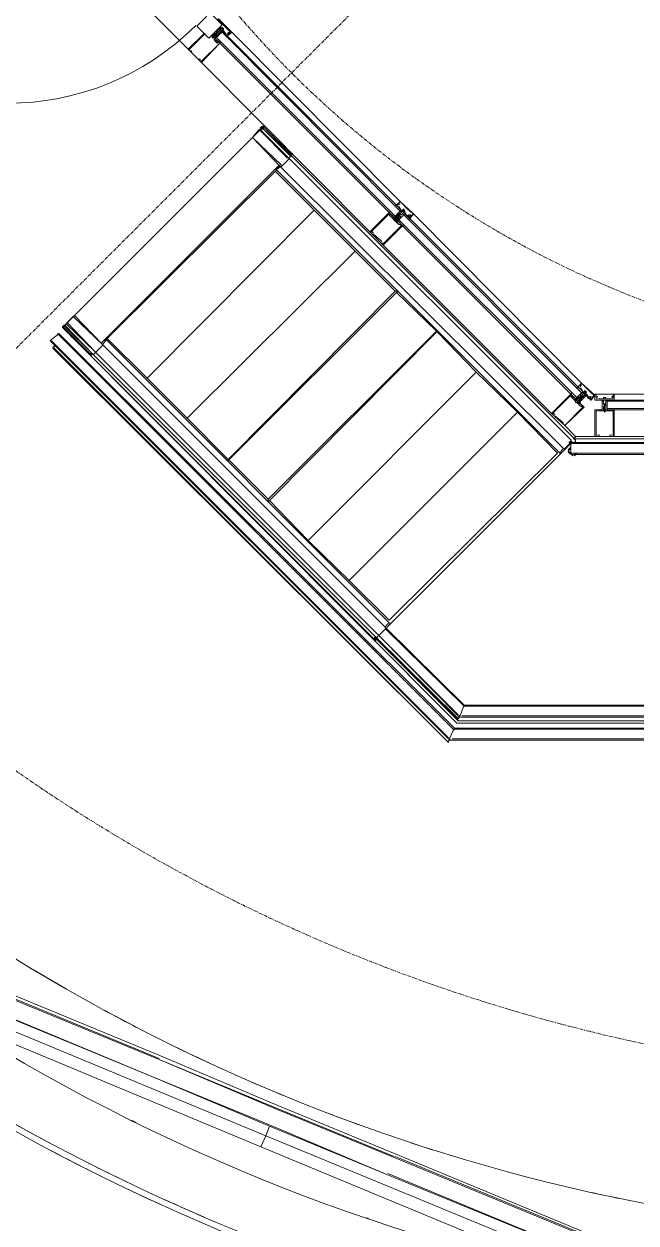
# Model space of a CAD drawing. Header units: millimetres. Extents: x 223 to 147055, y -17460 to 24540.
# Drawn here: x 132053 to 134194, y 300 to 4495 of the extents above; entities that cross this region are included whole.
import ezdxf

# ---------------------------------------------------------------- set-up
doc = ezdxf.new("R2010")
doc.units = ezdxf.units.MM
doc.linetypes.add('ADSK_Линия сетки', pattern=[21, 12, -3, 3, -3])
doc.layers.add('A-ANNO-DIMS', color=7, linetype='Continuous', lineweight=9)
doc.layers.add('S-GRID', color=7, linetype='Continuous', lineweight=9)
for name, color, linetype in [('PDF _A-ANNO-DIMS', 7, 'Continuous'), ('PDF _A-AREA', 7, 'Continuous'), ('PDF _A-CLNG', 7, 'Continuous'), ('PDF _A-DETL', 7, 'Continuous'), ('PDF _A-DETL-GENF', 7, 'Continuous'), ('PDF _A-DOOR', 7, 'Continuous'), ('PDF _A-FLOR', 7, 'Continuous'), ('PDF _A-GLAZ-CURT', 7, 'Continuous'), ('PDF _A-GLAZ-CWMG', 7, 'Continuous'), ('PDF _I-WALL', 7, 'Continuous'), ('PDF _S-BEAM', 7, 'Continuous'), ('PDF _S-FSTN', 7, 'Continuous'), ('PDF _S-RBAR-BNDY', 7, 'Continuous')]:
    doc.layers.add(name, color=color, linetype=linetype)
doc.styles.add('GOST Common_I_6', font='ARIALN.TTF', dxfattribs={"height": 125})
doc.dimstyles.new('Диагональ_-_Gost_2_5мм', dxfattribs={"dimscale": 304.8, "dimtxt": 125.714375, "dimasz": 0.492126, "dimexe": 0.393701, "dimexo": 0.246063, "dimgap": 0.287073, "dimtad": 1, "dimdec": 0, "dimzin": 0, "dimdsep": 46, "dimtxsty": 'GOST Common_I_6', "dimsah": 1, "dimcen": 0.09, "dimdle": 0.393701, "dimazin": 0, "dimtfac": 1, "dimtdec": 4, "dimtix": 1, "dimtmove": 0, "dimatfit": 3, "dimfxl": 1, "dimtvp": 1, "dimtfill": 1, "dimtolj": 1, "dimtzin": 0, "dimarcsym": 2})

# ---------------------------------------------------------------- blocks, each defined once
blk = doc.blocks.new('*D340')
at = {"layer": 'A-ANNO-DIMS', "color": 0, "lineweight": -2, "transparency": 16777216}
for p, q in [((81110.1, 13595.1), (81311.7, 13796.7)), ((86612.7, 11315.9), (86612.7, 11600.9))]:
    blk.add_line(p, q, dxfattribs=at)
blk.add_arc((86612.7, 19097.7), 7616.7, 226.12837, 268.87163, dxfattribs=at)
at = {"layer": 'A-ANNO-DIMS', "color": 0, "transparency": 16777216}
for points in [[(81316.4, 13588.9), (81351.4, 13624.6), (81226.8, 13711.8)], [(86462.9, 11507.4), (86462.4, 11457.4), (86612.7, 11480.9)]]:
    blk.add_solid(points, dxfattribs=at)
at = {"layer": 'Defpoints', "color": 0, "transparency": 16777216}
for p in [(86612.7, 19097.7), (81057.1, 13542.1), (82804.3, 12501.4), (86612.7, 11240.9)]:
    blk.add_point(p, dxfattribs=at)
at = {"layer": 'A-ANNO-DIMS', "color": 0, "transparency": 16777216, "insert": (83755.3, 12199.3), "char_height": 125, "width": 588.088, "attachment_point": 5, "rotation": 337.5, "style": 'GOST Common_I_6', "bg_fill": 3, "box_fill_scale": 1.1, "bg_fill_color": 256, "bg_fill_true_color": 13158600, "bg_fill_transparency": 0}
blk.add_mtext('\\A1;45.00°', dxfattribs=at)
blk = doc.blocks.new('оси')
at = {"layer": 'S-GRID', "linetype": 'ADSK_Линия сетки'}
blk.add_line((86612.7, 19097.7), (80436.2, 12921.1), dxfattribs=at)
blk.add_arc((86612.7, 19097.7), 6000, 192.09621, 182.95219, dxfattribs=at)
at = {"layer": 'A-ANNO-DIMS'}
dim = blk.add_angular_dim_3p(base=(82804.3, 12501.4), center=(86612.7, 19097.7), p1=(81057.1, 13542.1), p2=(86612.7, 11240.9), dimstyle='Диагональ_-_Gost_2_5мм', override={"dimpost": '<>', "dimfxl": 6013.290219}, dxfattribs=at)
dim.commit()
dim.dimension.update_dxf_attribs({"geometry": '*D340', "text_midpoint": (83755.3, 12199.3)})
at = {"layer": 'S-GRID', "linetype": 'ADSK_Линия сетки'}
blk.add_arc((86612.7, 19097.7), 3500, 177.3315, 161.4375, dxfattribs=at)

msp = doc.modelspace()

# ---------------------------------------------------------------- hatches: boundary and pattern name
at = {"layer": 'PDF _S-BEAM', "lineweight": 15, "transparency": 33554559}
for points in [[(132886.2, 4139.8), (132882, 4135.6), (132877.8, 4131.3), (132882, 4127.1), (132886.2, 4122.9), (132890.5, 4127.1), (132894.7, 4131.3), (132890.5, 4135.6)], [(133965.7, 3039.2), (133961.5, 3034.9), (133957.3, 3030.7), (133961.5, 3026.5), (133965.7, 3022.2), (133970, 3026.5), (133974.2, 3030.7), (133970, 3034.9)]]:
    msp.add_hatch(color=256, dxfattribs=at).paths.add_polyline_path(points)
at = {"layer": 'PDF _S-FSTN', "lineweight": 15, "transparency": 33554559}
msp.add_hatch(color=256, dxfattribs=at).paths.add_polyline_path([(133284.2, 2353.4), (133279.9, 2349.1), (133275.7, 2344.9), (133279.9, 2340.7), (133284.2, 2336.4), (133288.4, 2340.7), (133292.6, 2344.9), (133288.4, 2349.1)])

# ---------------------------------------------------------------- linework, layer by layer
at = {"layer": 'PDF _A-ANNO-DIMS', "lineweight": 15}
for points in [[(132746.5, 4491.2), (132695.8, 4542), (132687.3, 4529.3), (132691.5, 4520.8), (132657.7, 4486.9), (132700, 4444.6)], [(132750.8, 4478.5), (132746.5, 4474.2), (132750.8, 4474.2), (132742.3, 4482.7), (132742.3, 4478.5), (132746.5, 4482.7)]]:
    msp.add_lwpolyline(points, close=True, dxfattribs=at)
for points in [[(132771.9, 4457.3), (132780.4, 4465.8), (132733.8, 4512.3), (132729.6, 4508.1), (132733.8, 4508.1), (132742.3, 4499.6), (132755, 4486.9), (132767.7, 4474.2), (132776.2, 4465.8), (132767.7, 4457.3), (132771.9, 4465.8)], [(132708.5, 4453.1), (132708.5, 4453.1)], [(132708.5, 4448.8), (132708.5, 4453.1)], [(132708.5, 4448.8), (132708.5, 4448.8)], [(132729.6, 4465.8), (132729.6, 4470), (132733.8, 4461.5), (132729.6, 4465.8), (132725.4, 4461.5), (132721.1, 4461.5), (132712.7, 4453.1), (132721.1, 4465.8), (132725.4, 4465.8), (132733.8, 4474.2), (132738.1, 4478.5), (132733.8, 4478.5)], [(132729.6, 4470), (132733.8, 4474.2), (132738.1, 4470), (132729.6, 4465.8), (132712.7, 4444.6), (132733.8, 4461.5), (132725.4, 4457.3)], [(132721.1, 4440.4), (132721.1, 4444.6), (132716.9, 4448.8), (132712.7, 4453.1), (132712.7, 4448.8), (132716.9, 4444.6), (132721.1, 4444.6)], [(132712.7, 4453.1), (132712.7, 4453.1)], [(132712.7, 4448.8), (132712.7, 4448.8)], [(132716.9, 4448.8), (132716.9, 4448.8)], [(132742.3, 4474.2), (132742.3, 4478.5), (132738.1, 4482.7), (132742.3, 4482.7), (132750.8, 4474.2), (132746.5, 4470), (132742.3, 4465.8), (132738.1, 4470), (132733.8, 4461.5), (132742.3, 4465.8), (132733.8, 4457.3), (132733.8, 4453.1), (132721.1, 4444.6), (132729.6, 4453.1), (132729.6, 4457.3)], [(132721.1, 4465.8), (132721.1, 4465.8)], [(132725.4, 4465.8), (132725.4, 4465.8)], [(132725.4, 4457.3), (132725.4, 4457.3)], [(132733.8, 4474.2), (132733.8, 4474.2)], [(132738.1, 4482.7), (132738.1, 4482.7)], [(132738.1, 4478.5), (132738.1, 4478.5)], [(132738.1, 4478.5), (132746.5, 4470), (132759.2, 4457.3)], [(132759.2, 4461.5), (132750.8, 4470), (132742.3, 4474.2), (132738.1, 4470), (132738.1, 4474.2)], [(132742.3, 4465.8), (132742.3, 4465.8)], [(132746.5, 4478.5), (132746.5, 4478.5)], [(132746.5, 4470), (132746.5, 4470)], [(132750.8, 4474.2), (132750.8, 4474.2)], [(132750.8, 4470), (132750.8, 4470)], [(132759.2, 4461.5), (132759.2, 4461.5)], [(132759.2, 4457.3), (132759.2, 4457.3)], [(132767.7, 4465.8), (132767.7, 4461.5), (132763.5, 4457.3), (132763.5, 4461.5)], [(132763.5, 4461.5), (132763.5, 4461.5)], [(132763.5, 4457.3), (132763.5, 4457.3)], [(132763.5, 4453.1), (132767.7, 4453.1)], [(132763.5, 4453.1), (132763.5, 4453.1)], [(132767.7, 4465.8), (132767.7, 4465.8)], [(132767.7, 4457.3), (132767.7, 4457.3)], [(132712.7, 4444.6), (132712.7, 4444.6)], [(132716.9, 4444.6), (132716.9, 4444.6)], [(132716.9, 4444.6), (132716.9, 4444.6)], [(132716.9, 4444.6), (132716.9, 4444.6)], [(132721.1, 4436.1), (132716.9, 4440.4), (132729.6, 4427.7), (132733.8, 4431.9), (132738.1, 4427.7), (132733.8, 4436.1)], [(132721.1, 4444.6), (132721.1, 4444.6)], [(132721.1, 4444.6), (132721.1, 4444.6)], [(132729.6, 4436.1), (132725.4, 4440.4), (132725.4, 4436.1)], [(132725.4, 4440.4), (132725.4, 4440.4)], [(132729.6, 4431.9), (132725.4, 4431.9)], [(132729.6, 4436.1), (132729.6, 4436.1)], [(132729.6, 4436.1), (132729.6, 4436.1)], [(132729.6, 4431.9), (132729.6, 4431.9)]]:
    msp.add_lwpolyline(points, dxfattribs=at)
at = {"layer": 'PDF _A-AREA', "lineweight": 15}
msp.add_lwpolyline([(132230.1, 3390.5), (133567.8, 2048.6), (136264.4, 2048.6)], dxfattribs=at)
at = {"layer": 'PDF _A-CLNG', "lineweight": 15}
for centre, radius, start, end in [((135460.9, 6803.8), 7052.9, 240.73258, 241.96263), ((135460.9, 6803.9), 7052.9, 243.16606, 244.3961), ((135459, 6799.9), 7048.5, 245.59906, 246.82989)]:
    msp.add_arc(centre, radius, start, end, dxfattribs=at)
at = {"layer": 'PDF _A-DETL', "lineweight": 15}
msp.add_circle((135464.3, 6800.3), 6849.5, dxfattribs=at)
at = {"layer": 'PDF _A-DETL-GENF', "lineweight": 15}
for points in [[(132683.1, 4461.5), (132628, 4406.5), (132674.6, 4359.9), (132738.1, 4427.7), (132674.6, 4364.2), (132670.4, 4364.2)], [(132632.3, 4402.3), (132632.3, 4406.5), (132687.3, 4461.5)], [(132636.5, 4402.3), (132636.5, 4402.3)], [(132640.7, 4398), (132636.5, 4402.3)], [(132640.7, 4398), (132640.7, 4398)], [(132661.9, 4372.6), (132640.7, 4393.8)], [(132666.1, 4372.6), (132666.1, 4372.6)], [(132666.1, 4372.6), (132666.1, 4372.6)], [(132670.4, 4368.4), (132666.1, 4372.6)], [(132670.4, 4368.4), (132670.4, 4368.4)], [(133360.4, 3864.6), (133356.1, 3860.4)], [(133360.4, 3864.6), (133368.8, 3873.1), (133360.4, 3864.6)], [(133360.4, 3864.6), (133360.4, 3864.6)], [(133360.4, 3860.4), (133360.4, 3860.4)], [(133360.4, 3860.4), (133360.4, 3860.4)], [(133364.6, 3860.4), (133364.6, 3864.6), (133368.8, 3864.6), (133364.6, 3864.6)], [(133339.2, 3826.5), (133330.7, 3835), (133263, 3767.3), (133309.6, 3720.7), (133377.3, 3788.4), (133368.8, 3796.9)], [(133275.7, 3763), (133271.5, 3767.3), (133267.2, 3767.3), (133330.7, 3830.8), (133335, 3826.5), (133330.7, 3826.5), (133347.7, 3809.6), (133347.7, 3813.8), (133351.9, 3809.6)], [(133335, 3826.5), (133335, 3826.5)], [(133339.2, 3822.3), (133335, 3822.3)], [(133339.2, 3826.5), (133339.2, 3826.5)], [(133339.2, 3826.5), (133339.2, 3826.5)], [(133339.2, 3822.3), (133339.2, 3822.3)], [(133343.4, 3826.5), (133343.4, 3822.3), (133343.4, 3818.1), (133347.7, 3813.8), (133360.4, 3826.5), (133360.4, 3822.3), (133364.6, 3826.5), (133368.8, 3826.5), (133373.1, 3826.5), (133364.6, 3830.8), (133364.6, 3826.5)], [(133343.4, 3822.3), (133343.4, 3822.3)], [(133343.4, 3818.1), (133343.4, 3818.1)], [(133343.4, 3818.1), (133343.4, 3818.1)], [(133364.6, 3830.8), (133368.8, 3839.2), (133360.4, 3830.8), (133347.7, 3818.1)], [(133373.1, 3835), (133364.6, 3826.5), (133347.7, 3809.6), (133347.7, 3805.4), (133351.9, 3805.4), (133368.8, 3826.5), (133377.3, 3830.8), (133381.5, 3835), (133398.5, 3818.1), (133402.7, 3813.8), (133406.9, 3818.1), (133402.7, 3818.1), (133402.7, 3822.3)], [(133347.7, 3818.1), (133347.7, 3818.1)], [(133347.7, 3818.1), (133347.7, 3818.1)], [(133364.6, 3818.1), (133356.1, 3805.4), (133368.8, 3818.1), (133368.8, 3822.3), (133373.1, 3818.1), (133381.5, 3826.5), (133377.3, 3830.8), (133373.1, 3826.5)], [(133360.4, 3856.2), (133360.4, 3856.2)], [(133360.4, 3856.2), (133360.4, 3856.2)], [(133360.4, 3856.2), (133373.1, 3843.5), (133373.1, 3839.2), (133381.5, 3835)], [(133360.4, 3830.8), (133360.4, 3830.8)], [(133364.6, 3856.2), (133373.1, 3843.5), (133368.8, 3839.2), (133373.1, 3835), (133377.3, 3839.2)], [(133364.6, 3856.2), (133364.6, 3856.2)], [(133368.8, 3826.5), (133364.6, 3822.3)], [(133364.6, 3822.3), (133364.6, 3822.3)], [(133368.8, 3839.2), (133368.8, 3839.2)], [(133373.1, 3843.5), (133373.1, 3843.5)], [(133373.1, 3843.5), (133381.5, 3839.2)], [(133373.1, 3839.2), (133373.1, 3839.2)], [(133373.1, 3835), (133373.1, 3835)], [(133406.9, 3818.1), (133415.4, 3830.8), (133406.9, 3822.3), (133406.9, 3826.5), (133402.7, 3826.5), (133402.7, 3822.3), (133398.5, 3826.5), (133394.2, 3822.3), (133385.8, 3835), (133381.5, 3839.2), (133385.8, 3839.2), (133381.5, 3847.7), (133377.3, 3843.5), (133381.5, 3843.5)], [(133381.5, 3847.7), (133385.8, 3839.2), (133385.8, 3835), (133377.3, 3843.5)], [(133377.3, 3830.8), (133377.3, 3830.8)], [(133381.5, 3843.5), (133381.5, 3843.5)], [(133381.5, 3839.2), (133381.5, 3839.2)], [(133381.5, 3835), (133381.5, 3835)], [(133385.8, 3830.8), (133381.5, 3826.5)], [(133385.8, 3839.2), (133385.8, 3839.2)], [(133385.8, 3835), (133385.8, 3835)], [(133398.5, 3822.3), (133402.7, 3818.1)], [(133398.5, 3822.3), (133398.5, 3822.3)], [(133398.5, 3822.3), (133398.5, 3822.3)], [(133398.5, 3818.1), (133398.5, 3818.1)], [(133398.5, 3818.1), (133398.5, 3818.1)], [(133402.7, 3818.1), (133402.7, 3818.1)], [(133406.9, 3826.5), (133406.9, 3826.5)], [(133406.9, 3822.3), (133406.9, 3822.3)], [(133406.9, 3822.3), (133406.9, 3822.3)], [(133351.9, 3805.4), (133364.6, 3792.7), (133368.8, 3792.7), (133373.1, 3788.4), (133309.6, 3724.9), (133305.3, 3729.2)], [(133347.7, 3813.8), (133347.7, 3813.8)], [(133347.7, 3813.8), (133347.7, 3813.8)], [(133356.1, 3801.1), (133360.4, 3805.4), (133356.1, 3805.4), (133356.1, 3809.6), (133351.9, 3813.8)], [(133351.9, 3813.8), (133351.9, 3813.8)], [(133351.9, 3809.6), (133351.9, 3809.6)], [(133356.1, 3809.6), (133356.1, 3809.6)], [(133356.1, 3805.4), (133356.1, 3805.4)], [(133356.1, 3805.4), (133356.1, 3805.4)], [(133360.4, 3801.1), (133356.1, 3805.4)], [(133360.4, 3801.1), (133360.4, 3801.1)], [(133364.6, 3801.1), (133364.6, 3801.1)], [(133364.6, 3801.1), (133364.6, 3801.1)], [(133364.6, 3796.9), (133364.6, 3796.9)], [(133368.8, 3796.9), (133368.8, 3796.9)], [(133402.7, 3813.8), (133402.7, 3813.8)], [(133271.5, 3767.3), (133271.5, 3767.3)], [(133275.7, 3763), (133275.7, 3763)], [(133275.7, 3758.8), (133275.7, 3758.8)], [(133305.3, 3733.4), (133301.1, 3737.6), (133275.7, 3758.8)], [(133301.1, 3737.6), (133301.1, 3737.6)], [(133301.1, 3737.6), (133301.1, 3737.6)], [(133305.3, 3733.4), (133305.3, 3733.4)], [(133305.3, 3729.2), (133305.3, 3729.2)], [(134003.8, 3233.9), (133995.4, 3229.7), (133991.1, 3225.4)], [(133995.4, 3229.7), (134003.8, 3238.1), (133995.4, 3229.7)], [(134041.9, 3187.3), (134046.2, 3195.8), (134037.7, 3204.3), (134025, 3217), (134016.5, 3225.4), (134003.8, 3238.1), (134050.4, 3195.8), (134041.9, 3187.3), (134041.9, 3191.6)], [(133978.4, 3187.3), (133974.2, 3191.6), (133965.7, 3200), (133898, 3132.3), (133944.6, 3090), (134012.3, 3153.5), (134003.8, 3161.9)], [(133910.7, 3128.1), (133906.5, 3132.3), (133902.2, 3132.3), (133965.7, 3195.8), (133970, 3191.6), (133965.7, 3191.6), (133982.7, 3174.6), (133982.7, 3178.9), (133986.9, 3174.6)], [(133965.7, 3191.6), (133965.7, 3191.6)], [(133970, 3191.6), (133970, 3191.6)], [(133974.2, 3187.3), (133970, 3191.6)], [(133974.2, 3191.6), (133974.2, 3191.6)], [(133974.2, 3191.6), (133974.2, 3191.6)], [(133999.6, 3195.8), (134003.8, 3204.3), (133995.4, 3195.8), (133982.7, 3183.1), (133978.4, 3183.1), (133982.7, 3178.9), (133995.4, 3191.6)], [(134008.1, 3200), (133999.6, 3191.6), (133982.7, 3174.6), (133982.7, 3170.4), (133986.9, 3170.4), (134003.8, 3191.6), (134012.3, 3195.8), (134016.5, 3200), (134008.1, 3208.5), (134016.5, 3204.3)], [(133991.1, 3225.4), (133991.1, 3225.4)], [(133991.1, 3166.2), (133995.4, 3170.4), (133991.1, 3170.4), (134003.8, 3183.1), (134003.8, 3187.3), (134008.1, 3187.3), (134016.5, 3191.6), (134012.3, 3195.8), (134008.1, 3191.6)], [(133995.4, 3229.7), (133995.4, 3229.7)], [(133995.4, 3225.4), (133995.4, 3225.4)], [(133995.4, 3221.2), (133995.4, 3221.2)], [(133995.4, 3221.2), (133995.4, 3221.2)], [(133995.4, 3221.2), (134008.1, 3208.5)], [(133995.4, 3195.8), (133995.4, 3195.8)], [(133995.4, 3187.3), (133999.6, 3191.6), (134003.8, 3191.6), (134008.1, 3191.6), (133999.6, 3195.8), (133999.6, 3191.6)], [(133999.6, 3225.4), (133999.6, 3229.7), (134003.8, 3229.7)], [(133999.6, 3221.2), (134008.1, 3208.5), (134003.8, 3204.3), (134008.1, 3204.3), (134008.1, 3200), (134012.3, 3204.3)], [(133999.6, 3221.2), (133999.6, 3221.2)], [(134003.8, 3191.6), (133999.6, 3187.3)], [(134003.8, 3204.3), (134003.8, 3204.3)], [(134008.1, 3208.5), (134008.1, 3208.5)], [(134008.1, 3200), (134008.1, 3200)], [(134016.5, 3212.7), (134020.8, 3204.3), (134016.5, 3212.7), (134012.3, 3208.5), (134016.5, 3208.5)], [(134020.8, 3208.5), (134016.5, 3204.3), (134020.8, 3200), (134012.3, 3208.5)], [(134012.3, 3195.8), (134012.3, 3195.8)], [(134016.5, 3204.3), (134016.5, 3204.3)], [(134016.5, 3204.3), (134016.5, 3204.3)], [(134016.5, 3200), (134016.5, 3200)], [(134016.5, 3200), (134029.2, 3183.1)], [(134016.5, 3195.8), (134016.5, 3191.6)], [(134020.8, 3204.3), (134020.8, 3204.3)], [(134020.8, 3200), (134020.8, 3200)], [(134037.7, 3191.6), (134037.7, 3187.3), (134033.5, 3191.6), (134029.2, 3187.3), (134020.8, 3200)], [(134037.7, 3191.6), (134037.7, 3191.6)], [(134041.9, 3191.6), (134041.9, 3191.6)], [(134050.4, 3178.9), (134050.4, 3187.3), (134050.4, 3200), (134118.1, 3200), (134118.1, 3187.3)], [(134113.9, 3187.3), (134113.9, 3200), (134101.2, 3200), (134084.3, 3200), (134067.3, 3200), (134054.6, 3200), (134054.6, 3187.3), (134058.9, 3191.6), (134058.9, 3187.3)], [(134058.9, 3191.6), (134058.9, 3191.6)], [(134109.7, 3187.3), (134113.9, 3187.3), (134113.9, 3191.6), (134109.7, 3191.6)], [(134113.9, 3191.6), (134113.9, 3187.3), (134118.1, 3187.3), (134118.1, 3178.9), (134113.9, 3178.9)], [(133986.9, 3170.4), (133999.6, 3157.7), (134003.8, 3157.7), (134008.1, 3153.5), (133944.6, 3090), (133940.3, 3094.2)], [(133974.2, 3187.3), (133974.2, 3187.3)], [(133978.4, 3187.3), (133978.4, 3187.3)], [(133978.4, 3183.1), (133978.4, 3183.1)], [(133978.4, 3183.1), (133978.4, 3183.1)], [(133982.7, 3183.1), (133982.7, 3183.1)], [(133982.7, 3183.1), (133982.7, 3178.9)], [(133982.7, 3178.9), (133982.7, 3178.9)], [(133982.7, 3178.9), (133982.7, 3178.9)], [(133999.6, 3183.1), (133991.1, 3174.6), (133986.9, 3178.9), (133986.9, 3183.1)], [(133986.9, 3178.9), (133986.9, 3178.9)], [(133986.9, 3174.6), (133986.9, 3174.6)], [(133991.1, 3174.6), (133991.1, 3174.6)], [(133995.4, 3170.4), (133995.4, 3166.2), (133991.1, 3170.4), (133991.1, 3174.6)], [(133991.1, 3170.4), (133991.1, 3170.4)], [(133991.1, 3170.4), (133991.1, 3170.4)], [(133995.4, 3166.2), (133995.4, 3166.2)], [(133999.6, 3187.3), (133999.6, 3187.3)], [(133999.6, 3166.2), (133999.6, 3170.4)], [(133999.6, 3166.2), (133999.6, 3166.2)], [(133999.6, 3161.9), (133999.6, 3161.9)], [(134003.8, 3161.9), (134003.8, 3161.9)], [(134033.5, 3187.3), (134037.7, 3183.1)], [(134033.5, 3187.3), (134033.5, 3187.3)], [(134033.5, 3187.3), (134033.5, 3187.3)], [(134033.5, 3183.1), (134033.5, 3178.9)], [(134033.5, 3183.1), (134033.5, 3183.1)], [(134033.5, 3183.1), (134033.5, 3183.1)], [(134037.7, 3178.9), (134037.7, 3183.1), (134037.7, 3187.3)], [(134037.7, 3187.3), (134037.7, 3187.3)], [(134037.7, 3183.1), (134037.7, 3183.1)], [(134037.7, 3178.9), (134037.7, 3178.9)], [(134041.9, 3187.3), (134041.9, 3187.3)], [(134041.9, 3187.3), (134041.9, 3187.3)], [(134054.6, 3187.3), (134054.6, 3187.3)], [(134054.6, 3183.1), (134054.6, 3183.1)], [(134058.9, 3183.1), (134054.6, 3183.1)], [(134054.6, 3178.9), (134054.6, 3178.9)], [(134058.9, 3187.3), (134058.9, 3187.3)], [(134058.9, 3183.1), (134058.9, 3183.1)], [(134058.9, 3183.1), (134058.9, 3183.1)], [(134058.9, 3178.9), (134058.9, 3178.9)], [(134080, 3178.9), (134058.9, 3178.9)], [(134063.1, 3183.1), (134075.8, 3183.1), (134084.3, 3183.1), (134092.7, 3183.1), (134080, 3183.1)], [(134063.1, 3183.1), (134063.1, 3183.1)], [(134075.8, 3183.1), (134075.8, 3183.1)], [(134075.8, 3178.9), (134075.8, 3174.6), (134075.8, 3161.9), (134075.8, 3145), (134075.8, 3140.8)], [(134075.8, 3174.6), (134080, 3174.6), (134080, 3166.2)], [(134075.8, 3161.9), (134075.8, 3161.9)], [(134080, 3187.3), (134080, 3187.3)], [(134084.3, 3166.2), (134084.3, 3140.8), (134084.3, 3136.5), (134088.5, 3140.8), (134088.5, 3166.2), (134080, 3166.2), (134084.3, 3166.2), (134088.5, 3166.2), (134084.3, 3157.7), (134080, 3166.2), (134080, 3174.6), (134080, 3178.9), (134088.5, 3178.9)], [(134080, 3178.9), (134080, 3178.9)], [(134080, 3174.6), (134080, 3174.6)], [(134080, 3161.9), (134080, 3161.9)], [(134080, 3157.7), (134080, 3145), (134084.3, 3145), (134088.5, 3145)], [(134084.3, 3183.1), (134084.3, 3183.1)], [(134084.3, 3183.1), (134084.3, 3183.1)], [(134084.3, 3157.7), (134084.3, 3157.7)], [(134092.7, 3178.9), (134092.7, 3174.6), (134088.5, 3174.6), (134088.5, 3178.9), (134109.7, 3178.9)], [(134088.5, 3178.9), (134088.5, 3178.9)], [(134088.5, 3174.6), (134088.5, 3166.2), (134088.5, 3174.6)], [(134088.5, 3166.2), (134088.5, 3166.2)], [(134097, 3140.8), (134088.5, 3140.8), (134088.5, 3145), (134088.5, 3157.7)], [(134113.9, 3183.1), (134109.7, 3183.1), (134092.7, 3183.1)], [(134092.7, 3183.1), (134092.7, 3183.1)], [(134092.7, 3174.6), (134092.7, 3161.9), (134092.7, 3145)], [(134092.7, 3174.6), (134092.7, 3174.6)], [(134092.7, 3161.9), (134092.7, 3161.9)], [(134109.7, 3183.1), (134109.7, 3183.1)], [(134109.7, 3178.9), (134109.7, 3178.9)], [(134113.9, 3187.3), (134113.9, 3187.3)], [(134113.9, 3183.1), (134113.9, 3183.1)], [(134113.9, 3183.1), (134113.9, 3183.1)], [(133906.5, 3132.3), (133906.5, 3132.3)], [(133910.7, 3128.1), (133910.7, 3128.1)], [(133910.7, 3123.8), (133910.7, 3123.8)], [(133940.3, 3098.4), (133936.1, 3102.7), (133910.7, 3123.8)], [(134105.4, 3145), (134118.1, 3145), (134118.1, 3051.9), (134050.4, 3051.9), (134050.4, 3145), (134063.1, 3145)], [(134058.9, 3140.8), (134054.6, 3140.8), (134054.6, 3051.9), (134058.9, 3051.9)], [(134058.9, 3140.8), (134058.9, 3140.8)], [(134067.3, 3145), (134071.6, 3145), (134071.6, 3140.8), (134080, 3140.8), (134063.1, 3140.8), (134067.3, 3140.8)], [(134063.1, 3145), (134063.1, 3145)], [(134063.1, 3140.8), (134063.1, 3140.8)], [(134067.3, 3145), (134067.3, 3145)], [(134067.3, 3145), (134067.3, 3145)], [(134067.3, 3140.8), (134067.3, 3140.8)], [(134071.6, 3145), (134071.6, 3145)], [(134071.6, 3140.8), (134071.6, 3140.8)], [(134075.8, 3145), (134075.8, 3145)], [(134109.7, 3051.9), (134113.9, 3051.9), (134113.9, 3140.8), (134109.7, 3140.8), (134088.5, 3140.8), (134080, 3140.8), (134080, 3145)], [(134080, 3145), (134080, 3145)], [(134080, 3140.8), (134080, 3140.8)], [(134080, 3140.8), (134080, 3140.8)], [(134084.3, 3145), (134084.3, 3145)], [(134088.5, 3145), (134088.5, 3145)], [(134088.5, 3140.8), (134088.5, 3140.8)], [(134092.7, 3145), (134092.7, 3145)], [(134092.7, 3145), (134092.7, 3145)], [(134101.2, 3145), (134097, 3145), (134097, 3140.8), (134097, 3145)], [(134097, 3145), (134097, 3145)], [(134097, 3140.8), (134097, 3140.8)], [(134101.2, 3145), (134101.2, 3145)], [(134101.2, 3140.8), (134105.4, 3140.8)], [(134101.2, 3140.8), (134101.2, 3140.8)], [(134105.4, 3145), (134105.4, 3145)], [(134105.4, 3145), (134105.4, 3145)], [(134105.4, 3140.8), (134105.4, 3140.8)], [(134109.7, 3140.8), (134109.7, 3140.8)], [(133936.1, 3102.7), (133936.1, 3102.7)], [(133936.1, 3102.7), (133936.1, 3102.7)], [(133940.3, 3098.4), (133940.3, 3098.4)], [(133940.3, 3094.2), (133940.3, 3094.2)], [(134058.9, 3056.1), (134058.9, 3056.1)], [(134058.9, 3056.1), (134067.3, 3056.1)], [(134067.3, 3056.1), (134067.3, 3056.1)], [(134067.3, 3056.1), (134067.3, 3056.1)], [(134067.3, 3051.9), (134101.2, 3051.9)], [(134101.2, 3056.1), (134109.7, 3056.1)], [(134101.2, 3056.1), (134101.2, 3056.1)], [(134109.7, 3056.1), (134109.7, 3056.1)]]:
    msp.add_lwpolyline(points, dxfattribs=at)
for points in [[(133368.8, 3873.1), (133381.5, 3860.4), (133390, 3851.9), (133402.7, 3839.2), (133415.4, 3830.8)], [(134080, 3183.1), (134080, 3187.3), (134088.5, 3187.3), (134088.5, 3183.1), (134088.5, 3187.3), (134080, 3187.3)]]:
    msp.add_lwpolyline(points, close=True, dxfattribs=at)
at = {"layer": 'PDF _A-DOOR', "lineweight": 15}
msp.add_arc((131996.8, 5146.5), 929.3, 225, 315, dxfattribs=at)
at = {"layer": 'PDF _A-FLOR', "lineweight": 15}
msp.add_lwpolyline([(128589.1, 5127.6, 0.887105), (142531.5, 6801.7, 1), (128388.1, 6801.7, 0.058045), (128577.4, 5176.4)], format="xyb", dxfattribs=at)
for points in [[(136264.4, 2048.6), (133567.8, 2048.6), (132187.8, 3432.9), (132894.7, 4139.8)], [(133944.6, 3090), (133982.7, 3051.9), (134050.4, 3051.9)]]:
    msp.add_lwpolyline(points, dxfattribs=at)
for centre, radius, start, end in [((135459.8, 6801.8), 6551.1, 239.00752, 240.14459), ((135461.4, 6804.7), 6554.4, 241.50175, 242.62178), ((135459.2, 6800.5), 6549.6, 244.00079, 245.09415), ((135460.1, 6802.6), 6551.9, 246.51689, 247.57143), ((135460.3, 6803), 6552.4, 249.07104, 250.04861), ((135459.6, 6801.3), 6550.6, 251.73527, 252.52084), ((135460.1, 6803.2), 6552.5, 257.47038, 258.32711)]:
    msp.add_arc(centre, radius, start, end, dxfattribs=at)
at = {"layer": 'PDF _A-GLAZ-CURT', "lineweight": 15}
for points in [[(133368.8, 3839.2), (132746.5, 4465.8), (132725.4, 4448.8), (133351.9, 3822.3)], [(134003.8, 3204.3), (133381.5, 3826.5), (133364.6, 3809.6), (133986.9, 3187.3)], [(134092.7, 3149.2), (135155.3, 3149.2), (135155.3, 3174.6), (134092.7, 3174.6)], [(131641.7, 1083.4), (132882, 566.9), (132898.9, 605), (131654.4, 1121.5)], [(132882, 566.9), (134126.6, 50.5), (134139.3, 92.8), (132898.9, 605)]]:
    msp.add_lwpolyline(points, close=True, dxfattribs=at)
msp.add_lwpolyline([(138427.6, 812.5), (138017, 638.9), (138029.7, 605), (138017, 638.9), (137606.3, 469.6), (136789.3, 135.1), (135908.8, 135.1), (135464.3, 135.1), (135464.3, 92.8), (135464.3, 135.1), (135019.8, 135.1), (134139.3, 135.1), (133322.3, 469.6), (132911.6, 638.9), (132898.9, 605), (132911.6, 638.9), (132501, 812.5), (131688.2, 1146.9)], dxfattribs=at)
at = {"layer": 'PDF _A-GLAZ-CWMG', "lineweight": 15}
for points in [[(131980.3, 5054.2), (132628, 4406.5)], [(132683.1, 4461.5), (132628, 4406.5), (132674.6, 4359.9), (132738.1, 4427.7), (132721.1, 4444.6), (132746.5, 4465.8), (132763.5, 4453.1), (132780.4, 4465.8), (132733.8, 4512.3), (132729.6, 4508.1)], [(132763.5, 4448.8), (132763.5, 4453.1), (133356.1, 3860.4), (133351.9, 3856.2)], [(133368.8, 3873.1), (132780.4, 4465.8)], [(133335, 3839.2), (133330.7, 3835), (132738.1, 4427.7), (132742.3, 4431.9)], [(133263, 3767.3), (132674.6, 4359.9)], [(132526.4, 876), (131726.3, 1206.1), (131730.6, 1214.6), (132530.7, 884.4), (131730.6, 1214.6), (131121, 1828.4), (131730.6, 1214.6), (131726.3, 1206.1), (131112.5, 1820), (130799.2, 2133.2), (130481.7, 2446.5), (129867.9, 3060.3), (129872.2, 3064.6), (129867.9, 3060.3), (129812.9, 3026.5), (129812.9, 3022.2), (129812.9, 3026.5), (129647.8, 3428.6), (129550.4, 3661.4), (129326.1, 4199.1)], [(129410.7, 4173.7), (129406.5, 4173.7), (129609.7, 3686.8), (129702.8, 3449.8), (129867.9, 3060.3), (129812.9, 3026.5), (130435.2, 2399.9), (130748.4, 2086.7), (131065.9, 1773.4), (131688.2, 1151.1), (131688.2, 1146.9), (131688.2, 1151.1), (131722.1, 1201.9), (131726.3, 1206.1), (131722.1, 1201.9), (132526.4, 871.7), (132937, 702.4), (133347.7, 533.1)], [(134003.8, 3238.1), (133415.4, 3830.8)], [(133970, 3204.3), (133965.7, 3200), (133377.3, 3788.4), (133381.5, 3792.7)], [(133398.5, 3809.6), (133402.7, 3813.8), (133991.1, 3225.4), (133986.9, 3221.2)], [(133898, 3132.3), (133309.6, 3720.7)], [(134118.1, 3200), (135129.9, 3200)], [(134118.1, 3174.6), (134118.1, 3178.9), (135129.9, 3178.9), (135129.9, 3174.6)], [(135129.9, 3149.2), (135129.9, 3145), (134118.1, 3145), (134118.1, 3149.2)], [(134118.1, 3051.9), (135129.9, 3051.9)], [(133322.3, 469.6), (132911.6, 643.1), (132501, 812.5), (131688.2, 1151.1), (131722.1, 1201.9), (131108.3, 1815.7), (130795, 2129)], [(133326.5, 473.8), (134139.3, 135.1), (134152, 198.6), (133347.7, 528.8), (132937, 698.2), (132526.4, 871.7)], [(133351.9, 533.1), (134152, 202.9), (134152, 211.3), (133351.9, 541.5), (134152, 211.3), (135019.8, 211.3), (134152, 211.3), (134152, 202.9), (135019.8, 202.9)]]:
    msp.add_lwpolyline(points, dxfattribs=at)
for points in [[(133402.7, 3813.8), (133415.4, 3830.8), (133368.8, 3873.1), (133356.1, 3860.4), (133373.1, 3843.5), (133347.7, 3818.1), (133330.7, 3835), (133263, 3767.3), (133309.6, 3720.7), (133377.3, 3788.4), (133360.4, 3805.4), (133385.8, 3830.8)], [(134050.4, 3195.8), (134003.8, 3238.1), (133991.1, 3225.4), (134008.1, 3208.5), (133982.7, 3183.1), (133965.7, 3200), (133898, 3132.3), (133944.6, 3090), (134012.3, 3153.5), (133995.4, 3170.4), (134020.8, 3195.8), (134037.7, 3178.9)], [(134050.4, 3200), (134050.4, 3178.9), (134075.8, 3178.9), (134075.8, 3145), (134050.4, 3145), (134050.4, 3051.9), (134118.1, 3051.9), (134118.1, 3145), (134092.7, 3145), (134092.7, 3178.9), (134118.1, 3178.9), (134118.1, 3200)], [(132530.7, 884.4), (132941.3, 710.9)], [(132941.3, 710.9), (133351.9, 541.5)]]:
    msp.add_lwpolyline(points, close=True, dxfattribs=at)
at = {"layer": 'PDF _I-WALL', "lineweight": 15}
msp.add_lwpolyline([(128908.3, 4196.3, 0.826633), (142510.3, 6801.7, 1), (128409.3, 6801.7, 0.052683), (128565, 5328.3)], format="xyb", dxfattribs=at)
msp.add_arc((135459.8, 6801.7), 6551, 226.09314, 268.90686, dxfattribs=at)
at = {"layer": 'PDF _S-BEAM', "lineweight": 15}
for points in [[(133940.3, 3009.5), (133931.9, 3001.1), (133931.9, 2996.8), (133927.6, 2996.8), (133927.6, 2992.6), (132932.8, 3987.4), (132937, 3987.4), (132941.3, 3987.4), (132949.7, 3995.9), (132954, 3995.9), (132958.2, 4000.1), (132975.1, 4017), (132979.4, 4021.3), (132979.4, 4025.5), (132877.8, 4127.1), (132873.5, 4122.9), (132856.6, 4101.7), (132852.4, 4097.5), (132949.7, 3995.9)], [(133559.3, 2031.6), (132175.1, 3411.7), (132170.8, 3407.5), (132149.7, 3390.5), (132145.4, 3386.3), (133542.4, 1989.3), (133542.4, 1993.5), (133542.4, 1997.8), (133555.1, 2023.2), (133559.3, 2027.4)], [(133318, 2383), (133318, 2378.8)], [(136264.4, 1997.8), (136264.4, 2023.2), (136264.4, 2031.6), (133559.3, 2031.6), (133559.3, 2027.4), (133555.1, 2023.2), (133542.4, 1997.8), (133542.4, 1993.5), (133542.4, 1989.3), (136264.4, 1989.3)]]:
    msp.add_lwpolyline(points, close=True, dxfattribs=at)
for points in [[(133978.4, 3030.7), (133982.7, 3034.9), (133982.7, 3039.2), (132987.8, 4034), (132987.8, 4029.7), (132983.6, 4029.7), (132979.4, 4025.5), (132983.6, 4029.7), (132987.8, 4029.7), (132987.8, 4034), (132886.2, 4131.3), (132877.8, 4127.1)], [(132877.8, 4122.9), (132975.1, 4025.5)], [(132886.2, 4131.3), (132983.6, 4034)], [(132852.4, 4097.5), (132954, 4000.1)], [(132941.3, 4084.8), (132945.5, 4084.8)], [(132992.1, 4042.4), (132992.1, 4038.2), (132987.8, 4038.2), (132987.8, 4034), (132983.6, 4034), (132987.8, 4034), (132987.8, 4038.2), (132945.5, 4080.5)], [(133318, 2387.2), (133326.5, 2395.7), (133330.7, 2395.7), (133330.7, 2399.9), (132340.2, 3390.5), (132340.2, 3386.3), (132335.9, 3386.3), (132335.9, 3382.1), (132327.5, 3373.6), (132335.9, 3382.1), (132335.9, 3386.3), (132340.2, 3386.3), (132340.2, 3390.5), (132340.2, 3394.8), (132340.2, 3390.5), (132937, 3983.2), (132932.8, 3987.4)], [(132937, 3991.6), (132937, 3987.4), (132941.3, 3987.4), (132941.3, 3991.6), (132949.7, 4000.1)], [(133940.3, 3009.5), (133944.6, 3009.5), (133965.7, 3030.7), (133965.7, 3034.9), (133965.7, 3039.2), (132979.4, 4025.5), (132979.4, 4021.3), (132975.1, 4017), (132958.2, 4000.1), (132954, 3995.9), (132949.7, 3995.9)], [(132767.7, 2971.4), (132767.7, 2967.2), (133360.4, 3559.8), (133351.9, 3559.8)], [(132200.5, 3445.6), (132196.2, 3441.3), (132192, 3441.3), (132293.6, 3339.7), (132297.8, 3339.7), (132302.1, 3344), (132297.8, 3339.7), (132293.6, 3339.7), (133284.2, 2349.1), (133288.4, 2349.1), (133292.6, 2353.4), (133288.4, 2349.1), (133284.2, 2349.1), (133572, 2061.3), (133572, 2065.5), (133576.3, 2069.7)], [(132196.2, 3441.3), (132293.6, 3339.7)], [(132225.9, 3470.9), (132204.7, 3449.8), (132200.5, 3445.6), (132302.1, 3348.2)], [(132204.7, 3449.8), (132302.1, 3348.2), (132306.3, 3348.2), (132327.5, 3369.4), (132327.5, 3373.6), (132230.1, 3475.2), (132225.9, 3470.9), (132327.5, 3373.6)], [(136264.4, 2027.4), (133555.1, 2027.4), (132170.8, 3411.7)], [(132289.4, 3335.5), (132187.8, 3437.1), (132187.8, 3432.9), (132285.1, 3335.5), (132289.4, 3335.5), (132289.4, 3339.7), (132293.6, 3339.7), (132289.4, 3339.7), (132289.4, 3335.5), (132285.1, 3335.5), (133275.7, 2344.9), (133279.9, 2344.9), (133279.9, 2349.1), (133284.2, 2349.1), (133572, 2065.5)], [(132907.4, 2831.7), (132907.4, 2823.3), (133500.1, 3420.2), (133495.8, 3420.2)], [(133538.2, 1997.8), (132149.7, 3386.3)], [(132162.4, 3369.4), (132158.1, 3365.1), (132153.9, 3360.9), (133538.2, 1980.8), (133538.2, 1985.1), (133542.4, 1989.3)], [(133533.9, 1985.1), (132153.9, 3365.1)], [(134986, 2112.1), (133593.2, 2112.1), (133593.2, 2107.8), (133589, 2103.6), (133593.2, 2107.8), (133593.2, 2112.1), (133318, 2383), (132327.5, 3373.6), (132327.5, 3369.4), (132306.3, 3348.2), (132302.1, 3348.2), (133292.6, 2357.6), (133296.9, 2357.6), (133318, 2378.8), (133296.9, 2357.6), (133292.6, 2357.6), (133576.3, 2069.7), (133576.3, 2074), (133580.5, 2078.2), (133589, 2103.6), (133580.5, 2078.2), (133576.3, 2074), (133576.3, 2069.7), (134986, 2069.7)], [(132335.9, 3390.5), (132340.2, 3386.3)], [(136264.4, 2988.4), (134986, 2988.4), (134986, 2992.6), (134986, 2996.8), (134986, 3026.5), (134986, 3030.7), (133965.7, 3030.7), (133965.7, 3026.5), (133965.7, 2996.8), (133965.7, 2992.6), (134981.7, 2992.6)], [(133965.7, 2988.4), (134986, 2988.4), (134986, 2992.6), (134986, 2996.8), (134986, 3026.5), (134986, 3030.7), (136264.4, 3030.7)], [(133965.7, 3026.5), (134981.7, 3026.5)], [(133974.2, 3043.4), (133978.4, 3043.4), (133978.4, 3047.6), (133982.7, 3047.6), (133982.7, 3051.9)], [(133965.7, 3013.8), (133957.3, 3005.3)], [(133957.3, 2996.8), (133974.2, 2984.1), (133957.3, 3001.1), (133965.7, 3009.5)], [(133961.5, 3001.1), (133961.5, 3001.1)], [(133961.5, 3001.1), (133961.5, 3001.1)], [(133982.7, 2992.6), (133978.4, 2984.1), (133986.9, 2992.6)], [(133572, 2078.2), (133292.6, 2357.6)], [(133318, 2378.8), (133593.2, 2107.8), (134981.7, 2107.8)], [(133584.7, 2074), (134981.7, 2074)], [(136264.4, 1993.5), (133550.9, 1993.5)]]:
    msp.add_lwpolyline(points, dxfattribs=at)
for centre, radius, start, end in [((135459.9, 6802), 7072, 242.02324, 243.26465), ((135458.3, 6798.6), 7068.2, 244.45647, 245.69852)]:
    msp.add_arc(centre, radius, start, end, dxfattribs=at)
at = {"layer": 'PDF _S-FSTN', "lineweight": 15}
for points in [[(132983.6, 4038.2), (132983.6, 4042.4), (132890.5, 4135.6)], [(132323.2, 3377.8), (132945.5, 4000.1)], [(132344.4, 3394.8), (132484.1, 3255.1), (133068.3, 3843.5), (132932.8, 3978.9)], [(132484.1, 3255.1), (132623.8, 3115.4), (133212.2, 3699.5), (133068.3, 3843.5)], [(132623.8, 3115.4), (132767.7, 2971.4), (133351.9, 3559.8), (133212.2, 3699.5)], [(132771.9, 2967.2), (132907.4, 2831.7), (133495.8, 3420.2), (133356.1, 3555.6)], [(132187.8, 3437.1), (132285.1, 3339.7), (132289.4, 3344)], [(132911.6, 2827.5), (133047.1, 2687.8), (133635.5, 3276.2), (133500.1, 3415.9)], [(133047.1, 2687.8), (133191, 2548.1), (133779.5, 3136.5), (133635.5, 3276.2)], [(133191, 2548.1), (133330.7, 2408.4), (133919.2, 2992.6), (133779.5, 3136.5)], [(133965.7, 3026.5), (133322.3, 2383)], [(134977.5, 3030.7), (134977.5, 3043.4), (133982.7, 3043.4), (133978.4, 3039.2)], [(133284.2, 2344.9), (133572, 2057), (134977.5, 2057), (134977.5, 2069.7)]]:
    msp.add_lwpolyline(points, dxfattribs=at)
at = {"layer": 'PDF _S-RBAR-BNDY', "lineweight": 15}
msp.add_lwpolyline([(132924.3, 4105.9), (132924.3, 4101.7)], close=True, dxfattribs=at)
for points in [[(132217.4, 3399), (132221.6, 3403.2)], [(132429.1, 660.1), (132446, 651.6)], [(133250.3, 317.2), (133258.8, 317.2)]]:
    msp.add_lwpolyline(points, dxfattribs=at)

# ---------------------------------------------------------------- next in the draw order: block references
msp.add_blockref('оси', (48851.6, -12299.4))

doc.saveas('drawing.dxf')
